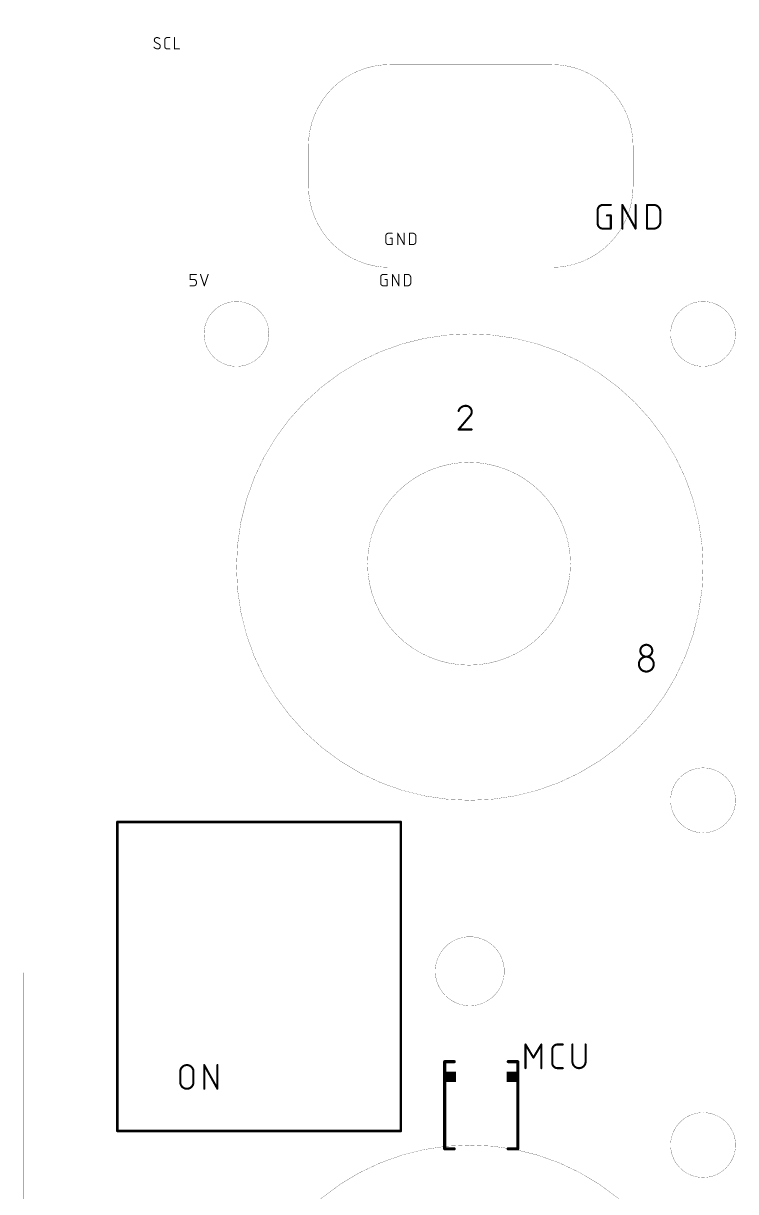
# Model space of a CAD drawing. Extents: x -4 to 80, y -3 to 161.
# Drawn here: x -3.9 to 31.2, y 68.1 to 125.7 of the extents above; entities that cross this region are included whole.
import ezdxf

# ---------------------------------------------------------------- set-up
doc = ezdxf.new("R2010")
doc.units = 0
for name, color, linetype in [('20', 31, 'CONTINUOUS'), ('21', 253, 'CONTINUOUS'), ('48', 253, 'CONTINUOUS')]:
    doc.layers.add(name, color=color, linetype=linetype)

# ---------------------------------------------------------------- blocks, each defined once
blk = doc.blocks.new('RECT')
blk.add_solid([(-0.5, -0.5), (0.5, -0.5), (-0.5, 0.5), (0.5, 0.5)])

msp = doc.modelspace()

# ---------------------------------------------------------------- linework, layer by layer
at = {"layer": '20', "const_width": 0.01}
msp.add_lwpolyline([(-0.066, 8.3634), (-0.066, 149.7668)], dxfattribs=at)
for points in [[(18.093, 94.094, 1), (18.093, 104.094, 1), (18.093, 94.094)], [(18.131, 77.3, 1), (18.131, 80.7, 1), (18.131, 77.3)]]:
    msp.add_lwpolyline(points, format="xyb", dxfattribs=at)
at = {"layer": '21'}
for points, const_width in [([(2.7051, 125.0442, 0.4142), (2.5809, 124.92)], 0.0508), ([(2.8448, 124.9976, 0.1623), (2.7051, 125.0442)], 0.0508), ([(2.7051, 125.0569, 1), (2.7051, 125.0315)], 0.0254), ([(2.7051, 125.0315, 1), (2.7051, 125.0569)], 0.0254), ([(3.2183, 125.0442, 0.4142), (3.0941, 124.92)], 0.0508), ([(3.2183, 125.0569, 1), (3.2183, 125.0315)], 0.0254), ([(3.2183, 125.0315, 1), (3.2183, 125.0569)], 0.0254), ([(3.3425, 125.0315, 1), (3.3425, 125.0569)], 0.0254), ([(3.585, 125.0442, 1), (3.5596, 125.0442)], 0.0254), ([(2.5654, 124.563, 0.2), (2.7517, 124.4854)], 0.0508), ([(2.5744, 124.572, 1), (2.5564, 124.5541)], 0.0254), ([(2.5809, 124.92, 0.2656), (2.643, 124.8114)], 0.0508), ([(2.5936, 124.92, 1), (2.5682, 124.92)], 0.0254), ([(2.5682, 124.92, 1), (2.5936, 124.92)], 0.0254), ([(2.6491, 124.8225, 1), (2.6369, 124.8002)], 0.0254), ([(2.6366, 124.8004, 1), (2.6495, 124.8223)], 0.0254), ([(2.7517, 124.4854, 0.4142), (2.8758, 124.6096)], 0.0508), ([(2.7517, 124.4981, 1), (2.7517, 124.4727)], 0.0254), ([(2.7517, 124.4727, 1), (2.7517, 124.4981)], 0.0254), ([(2.8202, 124.7292, 1), (2.8073, 124.7073)], 0.0254), ([(2.8758, 124.6096, 0.2656), (2.8138, 124.7182)], 0.0508), ([(2.8077, 124.7071, 1), (2.8198, 124.7294)], 0.0254), ([(2.8372, 124.9875, 1), (2.8524, 125.0078)], 0.0254), ([(2.8885, 124.6096, 1), (2.8631, 124.6096)], 0.0254), ([(2.8631, 124.6096, 1), (2.8885, 124.6096)], 0.0254), ([(3.1068, 124.92, 1), (3.0814, 124.92)], 0.0254), ([(3.0814, 124.92, 1), (3.1068, 124.92)], 0.0254), ([(3.0941, 124.6096, 0.4142), (3.2183, 124.4854)], 0.0508), ([(3.1068, 124.6096, 1), (3.0814, 124.6096)], 0.0254), ([(3.0814, 124.6096, 1), (3.1068, 124.6096)], 0.0254), ([(3.2183, 124.4981, 1), (3.2183, 124.4727)], 0.0254), ([(3.2183, 124.4727, 1), (3.2183, 124.4981)], 0.0254), ([(3.3425, 124.4727, 1), (3.3425, 124.4981)], 0.0254), ([(3.5723, 124.4981, 1), (3.5723, 124.4727)], 0.0254), ([(3.5596, 124.4854, 1), (3.585, 124.4854)], 0.0254), ([(3.8207, 124.4727, 1), (3.8207, 124.4981)], 0.0254), ([(24.6944, 116.7892, 0.4142), (24.4348, 116.5296)], 0.1016), ([(24.4602, 116.5296, 1), (24.4094, 116.5296)], 0.0508), ([(24.4094, 116.5296, 1), (24.4602, 116.5296)], 0.0508), ([(24.6944, 116.8146, 1), (24.6944, 116.7638)], 0.0508), ([(24.6944, 116.7638, 1), (24.6944, 116.8146)], 0.0508), ([(25.0839, 116.7638, 1), (25.0839, 116.8146)], 0.0508), ([(25.6794, 116.7892, 1), (25.6286, 116.7892)], 0.0508), ([(25.6762, 116.8015, 1), (25.6318, 116.7769)], 0.0508), ([(26.3285, 116.7892, 1), (26.2777, 116.7892)], 0.0508), ([(26.8986, 116.7892, 1), (26.8478, 116.7892)], 0.0508), ([(26.8732, 116.8146, 1), (26.8732, 116.7638)], 0.0508), ([(27.5223, 116.4646, 0.4142), (27.1977, 116.7892)], 0.1016), ([(27.1977, 116.8146, 1), (27.1977, 116.7638)], 0.0508), ([(27.1977, 116.7638, 1), (27.1977, 116.8146)], 0.0508), ([(27.5477, 116.4646, 1), (27.4969, 116.4646)], 0.0508), ([(27.4969, 116.4646, 1), (27.5477, 116.4646)], 0.0508), ([(24.4348, 115.8804, 0.4142), (24.6944, 115.6208)], 0.1016), ([(24.4602, 115.8804, 1), (24.4094, 115.8804)], 0.0508), ([(24.4094, 115.8804, 1), (24.4602, 115.8804)], 0.0508), ([(24.8892, 116.2953, 1), (24.8892, 116.2445)], 0.0508), ([(25.1093, 116.2699, 1), (25.0585, 116.2699)], 0.0508), ([(25.0839, 116.2445, 1), (25.0839, 116.2953)], 0.0508), ([(27.1977, 115.6208, 0.4142), (27.5223, 115.9454)], 0.1016), ([(27.5477, 115.9454, 1), (27.4969, 115.9454)], 0.0508), ([(27.4969, 115.9454, 1), (27.5477, 115.9454)], 0.0508), ([(14.1196, 115.3922, 0.4142), (13.9954, 115.268)], 0.0508), ([(14.0081, 115.268, 1), (13.9827, 115.268)], 0.0254), ([(13.9827, 115.268, 1), (14.0081, 115.268)], 0.0254), ([(14.1196, 115.4049, 1), (14.1196, 115.3795)], 0.0254), ([(14.1196, 115.3795, 1), (14.1196, 115.4049)], 0.0254), ([(14.3058, 115.3795, 1), (14.3058, 115.4049)], 0.0254), ([(14.5933, 115.3922, 1), (14.5679, 115.3922)], 0.0254), ([(14.5917, 115.3984, 1), (14.5695, 115.386)], 0.0254), ([(14.9038, 115.3922, 1), (14.8784, 115.3922)], 0.0254), ([(15.1785, 115.3922, 1), (15.1531, 115.3922)], 0.0254), ([(15.1658, 115.4049, 1), (15.1658, 115.3795)], 0.0254), ([(15.4763, 115.237, 0.4142), (15.321, 115.3922)], 0.0508), ([(15.321, 115.4049, 1), (15.321, 115.3795)], 0.0254), ([(15.321, 115.3795, 1), (15.321, 115.4049)], 0.0254), ([(15.489, 115.237, 1), (15.4636, 115.237)], 0.0254), ([(15.4636, 115.237, 1), (15.489, 115.237)], 0.0254), ([(24.6944, 115.6462, 1), (24.6944, 115.5954)], 0.0508), ([(24.6944, 115.5954, 1), (24.6944, 115.6462)], 0.0508), ([(25.0585, 115.6208, 1), (25.1093, 115.6208)], 0.0508), ([(25.0839, 115.5954, 1), (25.0839, 115.6462)], 0.0508), ([(25.6286, 115.6208, 1), (25.6794, 115.6208)], 0.0508), ([(26.2777, 115.6208, 1), (26.3285, 115.6208)], 0.0508), ([(26.2809, 115.6085, 1), (26.3253, 115.6331)], 0.0508), ([(26.8732, 115.6462, 1), (26.8732, 115.5954)], 0.0508), ([(26.8478, 115.6208, 1), (26.8986, 115.6208)], 0.0508), ([(27.1977, 115.6462, 1), (27.1977, 115.5954)], 0.0508), ([(27.1977, 115.5954, 1), (27.1977, 115.6462)], 0.0508), ([(13.9954, 114.9576, 0.4142), (14.1196, 114.8334)], 0.0508), ([(14.0081, 114.9576, 1), (13.9827, 114.9576)], 0.0254), ([(13.9827, 114.9576, 1), (14.0081, 114.9576)], 0.0254), ([(14.1196, 114.8461, 1), (14.1196, 114.8207)], 0.0254), ([(14.1196, 114.8207, 1), (14.1196, 114.8461)], 0.0254), ([(14.2127, 115.1565, 1), (14.2127, 115.1311)], 0.0254), ([(14.3185, 115.1438, 1), (14.2931, 115.1438)], 0.0254), ([(14.2931, 114.8334, 1), (14.3185, 114.8334)], 0.0254), ([(14.3058, 115.1311, 1), (14.3058, 115.1565)], 0.0254), ([(14.3058, 114.8207, 1), (14.3058, 114.8461)], 0.0254), ([(14.5679, 114.8334, 1), (14.5933, 114.8334)], 0.0254), ([(14.8784, 114.8334, 1), (14.9038, 114.8334)], 0.0254), ([(14.88, 114.8272, 1), (14.9022, 114.8396)], 0.0254), ([(15.1658, 114.8461, 1), (15.1658, 114.8207)], 0.0254), ([(15.1531, 114.8334, 1), (15.1785, 114.8334)], 0.0254), ([(15.321, 114.8334, 0.4142), (15.4763, 114.9886)], 0.0508), ([(15.321, 114.8461, 1), (15.321, 114.8207)], 0.0254), ([(15.321, 114.8207, 1), (15.321, 114.8461)], 0.0254), ([(15.489, 114.9886, 1), (15.4636, 114.9886)], 0.0254), ([(15.4636, 114.9886, 1), (15.489, 114.9886)], 0.0254), ([(4.3561, 113.3602, 1), (4.3307, 113.3602)], 0.0254), ([(4.3434, 113.3729, 1), (4.3434, 113.3475)], 0.0254), ([(4.3434, 113.1245, 1), (4.3434, 113.0991)], 0.0254), ([(4.3307, 113.1118, 1), (4.3561, 113.1118)], 0.0254), ([(4.6538, 112.9877, 0.4142), (4.5297, 113.1118)], 0.0508), ([(4.5297, 113.1245, 1), (4.5297, 113.0991)], 0.0254), ([(4.5297, 112.8014, 0.4142), (4.6538, 112.9256)], 0.0508), ([(4.5297, 113.0991, 1), (4.5297, 113.1245)], 0.0254), ([(4.6665, 112.9877, 1), (4.6411, 112.9877)], 0.0254), ([(4.6411, 112.9877, 1), (4.6665, 112.9877)], 0.0254), ([(4.6665, 112.9256, 1), (4.6411, 112.9256)], 0.0254), ([(4.6411, 112.9256, 1), (4.6665, 112.9256)], 0.0254), ([(4.6538, 113.3475, 1), (4.6538, 113.3729)], 0.0254), ([(4.873, 113.3642, 1), (4.8489, 113.3562)], 0.0254), ([(5.2456, 113.3562, 1), (5.2215, 113.3642)], 0.0254), ([(13.8656, 113.3602, 0.4142), (13.7414, 113.236)], 0.0508), ([(13.7541, 113.236, 1), (13.7287, 113.236)], 0.0254), ([(13.7287, 113.236, 1), (13.7541, 113.236)], 0.0254), ([(13.7414, 112.9256, 0.4142), (13.8656, 112.8014)], 0.0508), ([(13.7541, 112.9256, 1), (13.7287, 112.9256)], 0.0254), ([(13.7287, 112.9256, 1), (13.7541, 112.9256)], 0.0254), ([(13.8656, 113.3729, 1), (13.8656, 113.3475)], 0.0254), ([(13.8656, 113.3475, 1), (13.8656, 113.3729)], 0.0254), ([(13.9587, 113.1245, 1), (13.9587, 113.0991)], 0.0254), ([(14.0645, 113.1118, 1), (14.0391, 113.1118)], 0.0254), ([(14.0518, 113.3475, 1), (14.0518, 113.3729)], 0.0254), ([(14.0518, 113.0991, 1), (14.0518, 113.1245)], 0.0254), ([(14.3393, 113.3602, 1), (14.3139, 113.3602)], 0.0254), ([(14.3377, 113.3664, 1), (14.3155, 113.354)], 0.0254), ([(14.6498, 113.3602, 1), (14.6244, 113.3602)], 0.0254), ([(14.9245, 113.3602, 1), (14.8991, 113.3602)], 0.0254), ([(14.9118, 113.3729, 1), (14.9118, 113.3475)], 0.0254), ([(15.2223, 113.205, 0.4142), (15.067, 113.3602)], 0.0508), ([(15.067, 113.3729, 1), (15.067, 113.3475)], 0.0254), ([(15.067, 112.8014, 0.4142), (15.2223, 112.9566)], 0.0508), ([(15.067, 113.3475, 1), (15.067, 113.3729)], 0.0254), ([(15.235, 113.205, 1), (15.2096, 113.205)], 0.0254), ([(15.2096, 113.205, 1), (15.235, 113.205)], 0.0254), ([(15.235, 112.9566, 1), (15.2096, 112.9566)], 0.0254), ([(15.2096, 112.9566, 1), (15.235, 112.9566)], 0.0254), ([(4.3434, 112.8141, 1), (4.3434, 112.7887)], 0.0254), ([(4.5297, 112.8141, 1), (4.5297, 112.7887)], 0.0254), ([(4.5297, 112.7887, 1), (4.5297, 112.8141)], 0.0254), ([(5.0352, 112.8054, 1), (5.0593, 112.7974)], 0.0254), ([(5.0352, 112.7974, 1), (5.0593, 112.8054)], 0.0254), ([(13.8656, 112.8141, 1), (13.8656, 112.7887)], 0.0254), ([(13.8656, 112.7887, 1), (13.8656, 112.8141)], 0.0254), ([(14.0391, 112.8014, 1), (14.0645, 112.8014)], 0.0254), ([(14.0518, 112.7887, 1), (14.0518, 112.8141)], 0.0254), ([(14.3139, 112.8014, 1), (14.3393, 112.8014)], 0.0254), ([(14.6244, 112.8014, 1), (14.6498, 112.8014)], 0.0254), ([(14.626, 112.7952, 1), (14.6482, 112.8076)], 0.0254), ([(14.9118, 112.8141, 1), (14.9118, 112.7887)], 0.0254), ([(14.8991, 112.8014, 1), (14.9245, 112.8014)], 0.0254), ([(15.067, 112.8141, 1), (15.067, 112.7887)], 0.0254), ([(15.067, 112.7887, 1), (15.067, 112.8141)], 0.0254), ([(17.9338, 106.8832, 0.3252), (17.5768, 106.6236)], 0.1016), ([(17.5526, 106.6314, 1), (17.601, 106.6157)], 0.0508), ([(18.2259, 106.5911, 0.4142), (17.9338, 106.8832)], 0.1016), ([(17.9338, 106.9086, 1), (17.9338, 106.8578)], 0.0508), ([(17.9338, 106.8578, 1), (17.9338, 106.9086)], 0.0508), ([(18.1285, 106.3639, 0.2053), (18.2259, 106.5911)], 0.1016), ([(18.2513, 106.5911, 1), (18.2005, 106.5911)], 0.0508), ([(18.2005, 106.5911, 1), (18.2513, 106.5911)], 0.0508), ([(18.111, 106.3823, 1), (18.1461, 106.3455)], 0.0508), ([(18.1479, 106.3475, 1), (18.1092, 106.3804)], 0.0508), ([(17.5574, 105.7313, 1), (17.5962, 105.6983)], 0.0508), ([(17.5768, 105.7402, 1), (17.5768, 105.6894)], 0.0508), ([(18.2259, 105.6894, 1), (18.2259, 105.7402)], 0.0508), ([(27.1272, 94.8041, 1), (26.5402, 94.8041)], 0.1016), ([(27.2006, 94.1437, 1), (26.4668, 94.1437)], 0.1016), ([(26.5402, 94.8041, 1), (27.1272, 94.8041)], 0.1016), ([(26.5656, 94.8041, 1), (26.5148, 94.8041)], 0.0508), ([(26.5148, 94.8041, 1), (26.5656, 94.8041)], 0.0508), ([(27.1526, 94.8041, 1), (27.1018, 94.8041)], 0.0508), ([(27.1018, 94.8041, 1), (27.1526, 94.8041)], 0.0508), ([(26.4668, 94.1437, 1), (27.2006, 94.1437)], 0.1016), ([(26.4922, 94.1437, 1), (26.4414, 94.1437)], 0.0508), ([(26.4414, 94.1437, 1), (26.4922, 94.1437)], 0.0508), ([(27.226, 94.1437, 1), (27.1752, 94.1437)], 0.0508), ([(27.1752, 94.1437, 1), (27.226, 94.1437)], 0.0508), ([(0.762, 86.3918, 1), (0.762, 86.3282)], 0.0635), ([(0.7937, 86.36, 1), (0.7303, 86.36)], 0.0635), ([(14.7638, 86.36, 1), (14.7003, 86.36)], 0.0635), ([(14.732, 86.3282, 1), (14.732, 86.3918)], 0.0635), ([(20.9042, 75.3872, 1), (20.8534, 75.3872)], 0.0508), ([(20.9006, 75.4003, 1), (20.857, 75.3741)], 0.0508), ([(21.6831, 75.3872, 1), (21.6323, 75.3872)], 0.0508), ([(21.6795, 75.3741, 1), (21.636, 75.4003)], 0.0508), ([(22.4573, 75.3872, 0.4142), (22.1977, 75.1276)], 0.1016), ([(22.2231, 75.1276, 1), (22.1723, 75.1276)], 0.0508), ([(22.1723, 75.1276, 1), (22.2231, 75.1276)], 0.0508), ([(22.4573, 75.4126, 1), (22.4573, 75.3618)], 0.0508), ([(22.4573, 75.3618, 1), (22.4573, 75.4126)], 0.0508), ([(22.717, 75.3618, 1), (22.717, 75.4126)], 0.0508), ([(23.217, 75.3872, 1), (23.1662, 75.3872)], 0.0508), ([(23.8661, 75.3872, 1), (23.8153, 75.3872)], 0.0508), ([(4.5099, 74.0466, 1), (3.8608, 74.0466)], 0.1016), ([(5.0673, 74.3712, 1), (5.0165, 74.3712)], 0.0508), ([(5.0641, 74.3835, 1), (5.0197, 74.3589)], 0.0508), ([(5.7164, 74.3712, 1), (5.6656, 74.3712)], 0.0508), ([(16.8944, 74.5781, 1), (16.8944, 74.5019)], 0.0762), ([(16.9325, 74.54, 1), (16.8563, 74.54)], 0.0762), ([(17.3644, 74.5019, 1), (17.3644, 74.5781)], 0.0762), ([(20.0244, 74.5781, 1), (20.0244, 74.5019)], 0.0762), ([(20.5325, 74.54, 1), (20.4563, 74.54)], 0.0762), ([(20.4944, 74.5019, 1), (20.4944, 74.5781)], 0.0762), ([(21.2465, 74.7512, 1), (21.29, 74.725)], 0.0508), ([(21.2465, 74.725, 1), (21.29, 74.7512)], 0.0508), ([(22.1977, 74.4784, 0.4142), (22.4573, 74.2188)], 0.1016), ([(22.2231, 74.4784, 1), (22.1723, 74.4784)], 0.0508), ([(22.1723, 74.4784, 1), (22.2231, 74.4784)], 0.0508), ([(23.1916, 74.5434, 1), (23.8407, 74.5434)], 0.1016), ([(23.217, 74.5434, 1), (23.1662, 74.5434)], 0.0508), ([(23.1662, 74.5434, 1), (23.217, 74.5434)], 0.0508), ([(23.8661, 74.5434, 1), (23.8153, 74.5434)], 0.0508), ([(23.8153, 74.5434, 1), (23.8661, 74.5434)], 0.0508), ([(3.8862, 74.0466, 1), (3.8354, 74.0466)], 0.0508), ([(3.8354, 74.0466, 1), (3.8862, 74.0466)], 0.0508), ([(4.5353, 74.0466, 1), (4.4845, 74.0466)], 0.0508), ([(4.4845, 74.0466, 1), (4.5353, 74.0466)], 0.0508), ([(20.8534, 74.2188, 1), (20.9042, 74.2188)], 0.0508), ([(21.6323, 74.2188, 1), (21.6831, 74.2188)], 0.0508), ([(22.4573, 74.2442, 1), (22.4573, 74.1934)], 0.0508), ([(22.4573, 74.1934, 1), (22.4573, 74.2442)], 0.0508), ([(22.717, 74.1934, 1), (22.717, 74.2442)], 0.0508), ([(3.8608, 73.5274, 1), (4.5099, 73.5274)], 0.1016), ([(3.8862, 73.5274, 1), (3.8354, 73.5274)], 0.0508), ([(3.8354, 73.5274, 1), (3.8862, 73.5274)], 0.0508), ([(4.5353, 73.5274, 1), (4.4845, 73.5274)], 0.0508), ([(4.4845, 73.5274, 1), (4.5353, 73.5274)], 0.0508), ([(5.0165, 73.2028, 1), (5.0673, 73.2028)], 0.0508), ([(5.6656, 73.2028, 1), (5.7164, 73.2028)], 0.0508), ([(5.6688, 73.1905, 1), (5.7132, 73.2151)], 0.0508), ([(0.762, 71.1518, 1), (0.762, 71.0883)], 0.0635), ([(0.7303, 71.12, 1), (0.7937, 71.12)], 0.0635), ([(14.7003, 71.12, 1), (14.7638, 71.12)], 0.0635), ([(14.732, 71.0883, 1), (14.732, 71.1518)], 0.0635), ([(16.8944, 70.2781, 1), (16.8944, 70.2019)], 0.0762), ([(17.3644, 70.2019, 1), (17.3644, 70.2781)], 0.0762), ([(20.0244, 70.2781, 1), (20.0244, 70.2019)], 0.0762), ([(20.4944, 70.2019, 1), (20.4944, 70.2781)], 0.0762), ([(16.8563, 70.24, 1), (16.9325, 70.24)], 0.0762), ([(20.4563, 70.24, 1), (20.5325, 70.24)], 0.0762)]:
    msp.add_lwpolyline(points, format="xyb", dxfattribs=dict(at, const_width=const_width))
for points, const_width in [([(3.2183, 125.0442), (3.3425, 125.0442)], 0.0508), ([(3.5723, 125.0442), (3.5723, 124.4854)], 0.0508), ([(2.8138, 124.7182), (2.643, 124.8114)], 0.0508), ([(3.0941, 124.6096), (3.0941, 124.92)], 0.0508), ([(3.3425, 124.4854), (3.2183, 124.4854)], 0.0508), ([(3.5723, 124.4854), (3.8207, 124.4854)], 0.0508), ([(24.4348, 115.8804), (24.4348, 116.5296)], 0.1016), ([(24.6944, 116.7892), (25.0839, 116.7892)], 0.1016), ([(25.654, 115.6208), (25.654, 116.7892)], 0.1016), ([(25.654, 116.7892), (26.3031, 115.6208)], 0.1016), ([(26.3031, 115.6208), (26.3031, 116.7892)], 0.1016), ([(26.8732, 115.6208), (26.8732, 116.7892)], 0.1016), ([(26.8732, 116.7892), (27.1977, 116.7892)], 0.1016), ([(27.5223, 116.4646), (27.5223, 115.9454)], 0.1016), ([(24.8892, 116.2699), (25.0839, 116.2699)], 0.1016), ([(25.0839, 116.2699), (25.0839, 115.6208)], 0.1016), ([(13.9954, 114.9576), (13.9954, 115.268)], 0.0508), ([(14.1196, 115.3922), (14.3058, 115.3922)], 0.0508), ([(14.5806, 114.8334), (14.5806, 115.3922)], 0.0508), ([(14.5806, 115.3922), (14.8911, 114.8334)], 0.0508), ([(14.8911, 114.8334), (14.8911, 115.3922)], 0.0508), ([(15.1658, 114.8334), (15.1658, 115.3922)], 0.0508), ([(15.1658, 115.3922), (15.321, 115.3922)], 0.0508), ([(15.4763, 115.237), (15.4763, 114.9886)], 0.0508), ([(25.0839, 115.6208), (24.6944, 115.6208)], 0.1016), ([(27.1977, 115.6208), (26.8732, 115.6208)], 0.1016), ([(14.3058, 114.8334), (14.1196, 114.8334)], 0.0508), ([(14.2127, 115.1438), (14.3058, 115.1438)], 0.0508), ([(14.3058, 115.1438), (14.3058, 114.8334)], 0.0508), ([(15.321, 114.8334), (15.1658, 114.8334)], 0.0508), ([(4.3434, 113.1118), (4.3434, 113.3602)], 0.0508), ([(4.3434, 113.3602), (4.6538, 113.3602)], 0.0508), ([(4.5297, 113.1118), (4.3434, 113.1118)], 0.0508), ([(4.6538, 112.9256), (4.6538, 112.9877)], 0.0508), ([(4.861, 113.3602), (5.0473, 112.8014)], 0.0508), ([(5.0473, 112.8014), (5.2335, 113.3602)], 0.0508), ([(13.7414, 112.9256), (13.7414, 113.236)], 0.0508), ([(13.8656, 113.3602), (14.0518, 113.3602)], 0.0508), ([(13.9587, 113.1118), (14.0518, 113.1118)], 0.0508), ([(14.0518, 113.1118), (14.0518, 112.8014)], 0.0508), ([(14.3266, 112.8014), (14.3266, 113.3602)], 0.0508), ([(14.3266, 113.3602), (14.6371, 112.8014)], 0.0508), ([(14.6371, 112.8014), (14.6371, 113.3602)], 0.0508), ([(14.9118, 112.8014), (14.9118, 113.3602)], 0.0508), ([(14.9118, 113.3602), (15.067, 113.3602)], 0.0508), ([(15.2223, 113.205), (15.2223, 112.9566)], 0.0508), ([(4.3434, 112.8014), (4.5297, 112.8014)], 0.0508), ([(14.0518, 112.8014), (13.8656, 112.8014)], 0.0508), ([(15.067, 112.8014), (14.9118, 112.8014)], 0.0508), ([(18.1285, 106.3639), (17.5768, 105.7148)], 0.1016), ([(17.5768, 105.7148), (18.2259, 105.7148)], 0.1016), ([(0.762, 86.36), (0.762, 71.12)], 0.127), ([(14.732, 86.36), (0.762, 86.36)], 0.127), ([(14.732, 71.12), (14.732, 86.36)], 0.127), ([(20.8788, 74.2188), (20.8788, 75.3872)], 0.1016), ([(20.8788, 75.3872), (21.2683, 74.7381)], 0.1016), ([(21.2683, 74.7381), (21.6577, 75.3872)], 0.1016), ([(21.6577, 75.3872), (21.6577, 74.2188)], 0.1016), ([(22.1977, 74.4784), (22.1977, 75.1276)], 0.1016), ([(22.4573, 75.3872), (22.717, 75.3872)], 0.1016), ([(23.1916, 75.3872), (23.1916, 74.5434)], 0.1016), ([(23.8407, 74.5434), (23.8407, 75.3872)], 0.1016), ([(5.0419, 73.2028), (5.0419, 74.3712)], 0.1016), ([(5.0419, 74.3712), (5.691, 73.2028)], 0.1016), ([(5.691, 73.2028), (5.691, 74.3712)], 0.1016), ([(17.3644, 74.54), (16.8944, 74.54)], 0.1524), ([(16.8944, 74.54), (16.8944, 70.24)], 0.1524), ([(20.0244, 74.54), (20.4944, 74.54)], 0.1524), ([(20.4944, 74.54), (20.4944, 70.24)], 0.1524), ([(3.8608, 73.5274), (3.8608, 74.0466)], 0.1016), ([(4.5099, 74.0466), (4.5099, 73.5274)], 0.1016), ([(22.717, 74.2188), (22.4573, 74.2188)], 0.1016), ([(0.762, 71.12), (14.732, 71.12)], 0.127), ([(16.8944, 70.24), (17.3644, 70.24)], 0.1524), ([(20.4944, 70.24), (20.0244, 70.24)], 0.1524)]:
    msp.add_lwpolyline(points, dxfattribs=dict(at, const_width=const_width))
at = {"layer": '48', "const_width": 0.01}
for points in [[(0.131, 78.928), (0.131, 160.928)], [(14.1812, 123.7099), (22.1812, 123.7099)], [(10.1812, 117.7099), (10.1812, 119.7099)], [(26.1812, 119.7099), (26.1812, 117.7099)], [(22.1812, 113.7099), (14.1812, 113.7099)], [(-3.869, 0.928), (-3.869, 78.928)], [(-3.869, 78.928), (0.131, 78.928)]]:
    msp.add_lwpolyline(points, dxfattribs=at)
at = {"layer": '48'}
for points, const_width in [([(14.1812, 123.7099, 0.4142), (10.1812, 119.7099)], 0.01), ([(14.1812, 123.7124, 1), (14.1812, 123.7074)], 0.005), ([(14.1812, 123.7074, 1), (14.1812, 123.7124)], 0.005), ([(26.1812, 119.7099, 0.4142), (22.1812, 123.7099)], 0.01), ([(22.1812, 123.7124, 1), (22.1812, 123.7074)], 0.005), ([(22.1812, 123.7074, 1), (22.1812, 123.7124)], 0.005), ([(10.1837, 119.7099, 1), (10.1787, 119.7099)], 0.005), ([(10.1787, 119.7099, 1), (10.1837, 119.7099)], 0.005), ([(26.1837, 119.7099, 1), (26.1787, 119.7099)], 0.005), ([(26.1787, 119.7099, 1), (26.1837, 119.7099)], 0.005), ([(10.1812, 117.7099, 0.4142), (14.1812, 113.7099)], 0.01), ([(10.1837, 117.7099, 1), (10.1787, 117.7099)], 0.005), ([(10.1787, 117.7099, 1), (10.1837, 117.7099)], 0.005), ([(22.1812, 113.7099, 0.4142), (26.1812, 117.7099)], 0.01), ([(26.1837, 117.7099, 1), (26.1787, 117.7099)], 0.005), ([(26.1787, 117.7099, 1), (26.1837, 117.7099)], 0.005), ([(14.1812, 113.7124, 1), (14.1812, 113.7074)], 0.005), ([(14.1812, 113.7074, 1), (14.1812, 113.7124)], 0.005), ([(22.1812, 113.7124, 1), (22.1812, 113.7074)], 0.005), ([(22.1812, 113.7074, 1), (22.1812, 113.7124)], 0.005), ([(6.631, 108.828, 1), (6.631, 112.028, 1), (6.631, 108.828)], 0.01), ([(29.631, 108.828, 1), (29.631, 112.028, 1), (29.631, 108.828)], 0.01), ([(18.131, 87.428, 1), (18.131, 110.428, 1), (18.131, 87.428)], 0.01), ([(29.631, 85.828, 1), (29.631, 89.028, 1), (29.631, 85.828)], 0.01), ([(-3.8665, 78.928, 1), (-3.8715, 78.928)], 0.005), ([(-3.869, 78.9305, 1), (-3.869, 78.9255)], 0.005), ([(0.1285, 78.928, 1), (0.1335, 78.928)], 0.005), ([(0.131, 78.9255, 1), (0.131, 78.9305)], 0.005), ([(29.631, 68.828, 1), (29.631, 72.028, 1), (29.631, 68.828)], 0.01), ([(18.131, 47.428, 1), (18.131, 70.428, 1), (18.131, 47.428)], 0.01)]:
    msp.add_lwpolyline(points, format="xyb", dxfattribs=dict(at, const_width=const_width))

# ---------------------------------------------------------------- block references
at = {"layer": '21', "xscale": 0.5, "yscale": 0.55, "rotation": 270}
for p in [(17.1694, 73.79), (20.2194, 73.79)]:
    msp.add_blockref('RECT', p, dxfattribs=at)

doc.saveas('drawing.dxf')
